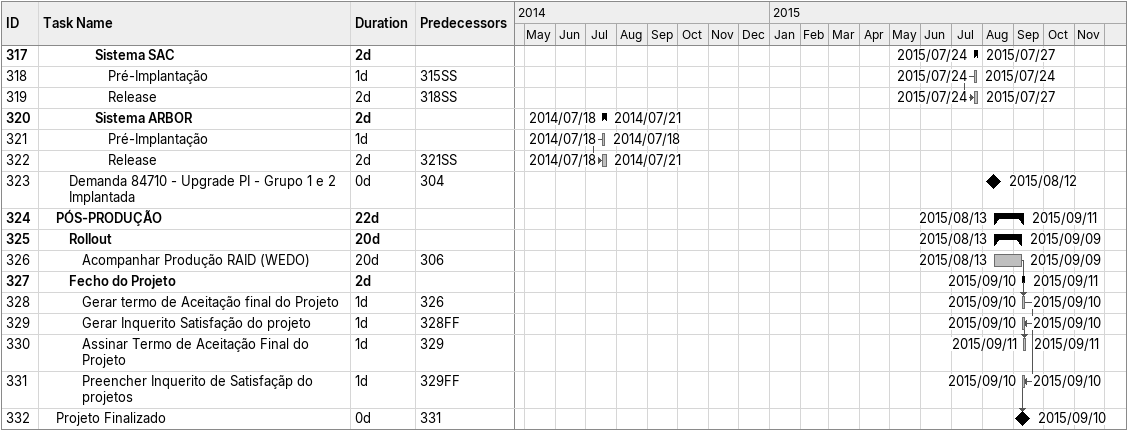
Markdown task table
| ID | Level | Task | Duration | Start | Finish | Predecessors |
|---|---|---|---|---|---|---|
| 317 | 5 | **Sistema SAC** | 2d | 2015-07-24 | 2015-07-27 |  |
| 318 | 6 | Pré-Implantação | 1d | 2015-07-24 | 2015-07-24 | 315SS |
| 319 | 6 | Release | 2d | 2015-07-24 | 2015-07-27 | 318SS |
| 320 | 5 | **Sistema ARBOR** | 2d | 2014-07-18 | 2014-07-21 |  |
| 321 | 6 | Pré-Implantação | 1d | 2014-07-18 | 2014-07-18 |  |
| 322 | 6 | Release | 2d | 2014-07-18 | 2014-07-21 | 321SS |
| 323 | 3 | Demanda 84710 - Upgrade PI - Grupo 1 e 2 Implantada | 0d | 2015-08-12 | 2015-08-12 | 304 |
| 324 | 2 | **PÓS-PRODUÇÃO** | 22d | 2015-08-13 | 2015-09-11 |  |
| 325 | 3 | **Rollout** | 20d | 2015-08-13 | 2015-09-09 |  |
| 326 | 4 | Acompanhar Produção RAID (WEDO) | 20d | 2015-08-13 | 2015-09-09 | 306 |
| 327 | 3 | **Fecho do Projeto** | 2d | 2015-09-10 | 2015-09-11 |  |
| 328 | 4 | Gerar termo de Aceitação final do Projeto | 1d | 2015-09-10 | 2015-09-10 | 326 |
| 329 | 4 | Gerar Inquerito Satisfação do projeto | 1d | 2015-09-10 | 2015-09-10 | 328FF |
| 330 | 4 | Assinar Termo de Aceitação Final do Projeto | 1d | 2015-09-11 | 2015-09-11 | 329 |
| 331 | 4 | Preencher Inquerito de Satisfaçãp do projetos | 1d | 2015-09-10 | 2015-09-10 | 329FF |
| 332 | 2 | Projeto Finalizado | 0d | 2015-09-10 | 2015-09-10 | 331 |
